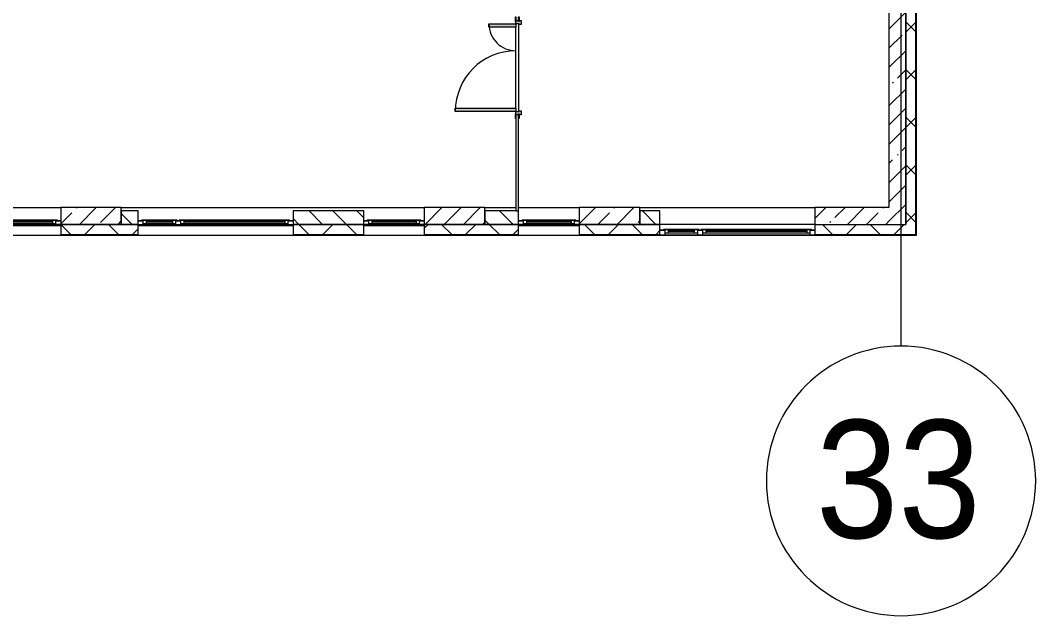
# Model space of a CAD drawing. Header units: millimetres. Extents: x 35524 to 235479, y -8553 to 29000.
# Drawn here: x 220399 to 235479, y -5906 to 2927 of the extents above; entities that cross this region are included whole.
import ezdxf

# ---------------------------------------------------------------- set-up
doc = ezdxf.new("R2010")
doc.units = ezdxf.units.MM
for name, color, linetype, lineweight, true_color in [('A-DOOR-2', 7, 'Continuous', 5, 0xaaaaaa), ('A-DOOR-3', 7, 'Continuous', 5, 0xe2e2e2), ('A-DOOR-FRAM-2', 7, 'Continuous', 5, 0xe2e2e2), ('A-DOOR-FRAM-3', 7, 'Continuous', 5, 0xaaaaaa)]:
    doc.layers.add(name, color=color, linetype=linetype, lineweight=lineweight, true_color=true_color)
for name, color, linetype, lineweight in [('A-GLAZ-2', 7, 'Continuous', 5), ('A-WALL', 7, 'Continuous', 9), ('A-WALL-6', 7, 'Continuous', 5), ('I-WALL-24', 7, 'Continuous', 5), ('S-COLS-1', 7, 'Continuous', 5), ('Оси', 7, 'Continuous', 9), ('Оси-1', 7, 'Continuous', 20)]:
    doc.layers.add(name, color=color, linetype=linetype, lineweight=lineweight)
doc.styles.add('Arial_1', font='arial.ttf', dxfattribs={"width": 0.9, "height": 1750})
pattern_1 = [(45, (108468.84, 0), (-353.5534, 353.5534), []), (135, (108468.84, 0), (-353.5534, -353.5534), [])]
pattern_2 = [(45, (108468.84, 0), (-285.1231, 285.1231), []), (45, (108753.96, 0), (-285.1231, 285.1231), [504.031, -100.806, 16.764, -84.042])]

# ---------------------------------------------------------------- blocks, each defined once
blk = doc.blocks.new('120_Окно_СКБ_2Ст_Фрамуга сверху - 120_Окно_СКБ_2Ст_2300х2500_h_ ДОО-19727959-3_4_2_птичка')
at = {"layer": 'A-GLAZ-2'}
for p, q in [((-1150, -127), (-1150, -57)), ((-1150, -57), (-1080, -57)), ((1150, -57), (-1150, -57)), ((-1080, -127), (-1150, -127)), ((-1150, -127), (-1100, -127)), ((-1080, -127), (-1100, -127)), ((-1100, -127), (-1100, -137)), ((-1100, -137), (540, -137)), ((540, -137), (-1100, -137)), ((-1080, -57), (-1080, -127)), ((-1080, -57), (1080, -57)), ((520, -87), (-1080, -87)), ((-1080, -87), (-1080, -127)), ((-1030, -137), (-1030, -87)), ((-1030, -107), (470, -107)), ((470, -117), (-1030, -117)), ((470, -137), (470, -87)), ((520, -127), (520, -57)), ((520, -57), (590, -57)), ((520, -127), (520, -87)), ((590, -127), (520, -127)), ((540, -127), (520, -127)), ((540, -127), (570, -127)), ((540, -127), (570, -127)), ((540, -137), (540, -127)), ((590, -127), (570, -127)), ((570, -127), (570, -137)), ((570, -137), (1100, -137)), ((1100, -137), (570, -137)), ((590, -57), (590, -127)), ((1080, -87), (590, -87)), ((590, -87), (590, -127)), ((640, -137), (640, -87)), ((640, -107), (1030, -107)), ((1030, -117), (640, -117)), ((1030, -137), (1030, -87)), ((1080, -127), (1080, -57)), ((1080, -57), (1150, -57)), ((1080, -127), (1080, -87)), ((1150, -127), (1080, -127)), ((1100, -127), (1080, -127)), ((1100, -127), (1150, -127)), ((1100, -137), (1100, -127)), ((1150, -57), (1150, -127))]:
    blk.add_line(p, q, dxfattribs=at)
blk = doc.blocks.new('120_Окно_СКБ_1Ст - 120_Окно_СКБ_1Ст 900х2500_h_ с форточкой-22876038-3_4_2_птичка')
at = {"layer": 'A-GLAZ-2'}
for p, q in [((-450, -127), (-450, -57)), ((-450, -57), (-380, -57)), ((450, -57), (-450, -57)), ((-380, -127), (-450, -127)), ((-450, -127), (-400, -127)), ((-380, -127), (-400, -127)), ((-400, -127), (-400, -137)), ((-400, -137), (400, -137)), ((400, -137), (-400, -137)), ((-380, -57), (-380, -127)), ((380, -87), (-380, -87)), ((-380, -87), (-380, -127)), ((-330, -137), (-330, -87)), ((-330, -107), (330, -107)), ((330, -117), (-330, -117)), ((330, -137), (330, -87)), ((380, -127), (380, -57)), ((380, -57), (450, -57)), ((380, -127), (380, -87)), ((450, -127), (380, -127)), ((400, -127), (380, -127)), ((400, -127), (450, -127)), ((400, -137), (400, -127)), ((450, -57), (450, -127))]:
    blk.add_line(p, q, dxfattribs=at)
blk = doc.blocks.new('120_Окно_СКБ_2Ст_Фрамуга сверху - 120_Окно_СКБ_2Ст_2300х2500_h_ ДОО-22877115-3_4_2_птичка')
at = {"layer": 'A-GLAZ-2'}
for p, q in [((-1150, 13), (-1150, 83)), ((-1150, 83), (-1080, 83)), ((1150, 83), (-1150, 83)), ((-1080, 13), (-1150, 13)), ((-1150, 13), (-1100, 13)), ((-1080, 13), (-1100, 13)), ((-1100, 13), (-1100, 3)), ((-1100, 3), (540, 3)), ((540, 3), (-1100, 3)), ((-1080, 83), (-1080, 13)), ((-1080, 83), (1080, 83)), ((520, 53), (-1080, 53)), ((-1080, 53), (-1080, 13)), ((-1030, 3), (-1030, 53)), ((-1030, 33), (470, 33)), ((470, 23), (-1030, 23)), ((470, 3), (470, 53)), ((520, 13), (520, 83)), ((520, 83), (590, 83)), ((520, 13), (520, 53)), ((590, 13), (520, 13)), ((540, 13), (520, 13)), ((540, 13), (570, 13)), ((540, 13), (570, 13)), ((540, 3), (540, 13)), ((590, 13), (570, 13)), ((570, 13), (570, 3)), ((570, 3), (1100, 3)), ((1100, 3), (570, 3)), ((590, 83), (590, 13)), ((1080, 53), (590, 53)), ((590, 53), (590, 13)), ((640, 3), (640, 53)), ((640, 33), (1030, 33)), ((1030, 23), (640, 23)), ((1030, 3), (1030, 53)), ((1080, 13), (1080, 83)), ((1080, 83), (1150, 83)), ((1080, 13), (1080, 53)), ((1150, 13), (1080, 13)), ((1100, 13), (1080, 13)), ((1100, 13), (1150, 13)), ((1100, 3), (1100, 13)), ((1150, 83), (1150, 13))]:
    blk.add_line(p, q, dxfattribs=at)
blk = doc.blocks.new('110_Дверь_СКБ_2Ст - Д-5_п__в составе перегородки _не входит в спец__-32680317-3_4_2_птичка')
at = {"layer": 'A-DOOR-3'}
h = blk.add_hatch(color=256, dxfattribs=at)
h.paths.add_polyline_path([(712, -20), (712, 60), (652, 60), (652, 30), (662, 30), (662, -20)])
h.paths.add_polyline_path([(-628, 60), (-688, 60), (-688, -20), (-638, -20), (-638, 30), (-628, 30)])
for points in [[(-588, -420), (-588, -20), (-638, -20), (-638, -420)], [(662, -920), (662, -20), (612, -20), (612, -920)]]:
    blk.add_hatch(color=256, dxfattribs=at).paths.add_polyline_path(points)
at = {"layer": 'A-DOOR-FRAM-2'}
for points in [[(-673, 28), (-743, 28), (-743, 20), (-673, 20)], [(767, 28), (697, 28), (697, 20), (767, 20)], [(-673, -20), (-743, -20), (-743, -28), (-673, -28)], [(767, -20), (697, -20), (697, -28), (767, -28)]]:
    blk.add_hatch(color=256, dxfattribs=at).paths.add_polyline_path(points)
at = {"layer": 'A-DOOR-2'}
for p, q in [((-638, -20), (-588, -20)), ((-638, -420), (-638, -20)), ((-588, -20), (-588, -420)), ((612, -20), (662, -20)), ((612, -920), (612, -20)), ((662, -20), (662, -920)), ((-588, -420), (-638, -420)), ((662, -920), (612, -920))]:
    blk.add_line(p, q, dxfattribs=at)
for centre, radius, start, end in [((-638, -20), 400, 270, 0), ((662, -20), 900, 180, 270)]:
    blk.add_arc(centre, radius, start, end, dxfattribs=at)
at = {"layer": 'A-DOOR-FRAM-3'}
for p, q in [((-743, 28), (-673, 28)), ((-743, 20), (-743, 28)), ((-673, 20), (-743, 20)), ((-688, 60), (-628, 60)), ((-688, -20), (-688, 60)), ((-688, 20), (-673, 20)), ((-688, 19), (-688, 20)), ((-673, 19), (-688, 19)), ((-673, 28), (-673, 20)), ((-673, 20), (-673, 19)), ((-638, 30), (-638, -20)), ((-628, 30), (-638, 30)), ((-628, 60), (-628, 30)), ((652, 60), (712, 60)), ((652, 30), (652, 60)), ((662, 30), (652, 30)), ((662, -20), (662, 30)), ((697, 20), (697, 28)), ((697, 28), (767, 28)), ((697, 19), (697, 20)), ((697, 20), (712, 20)), ((767, 20), (697, 20)), ((712, 19), (697, 19)), ((712, 60), (712, -20)), ((712, 20), (712, 19)), ((767, 28), (767, 20)), ((-743, -20), (-673, -20)), ((-743, -28), (-743, -20)), ((-673, -28), (-743, -28)), ((-638, -20), (-688, -20)), ((-673, -20), (-673, -28)), ((712, -20), (662, -20)), ((697, -28), (697, -20)), ((697, -20), (767, -20)), ((767, -28), (697, -28)), ((767, -20), (767, -28))]:
    blk.add_line(p, q, dxfattribs=at)
blk = doc.blocks.new('Ось сетки - D8-29747960-3_4_2_птичка')
at = {"layer": 'Оси-1'}
for start, end in [(360, 180), (180, 360)]:
    blk.add_arc((0, 0), 4, start, end, dxfattribs=at)

msp = doc.modelspace()

# ---------------------------------------------------------------- hatches: boundary and pattern name
at = {"layer": 'A-WALL-6'}
h = msp.add_hatch(dxfattribs=at)
h.set_pattern_fill('FP_102', color=256, style=0, pattern_type=2)
h.set_pattern_definition(pattern_1)
h.paths.add_polyline_path([(233548.8, -250), (233698.8, -250), (233698.8, 7700), (233548.8, 7700), (233548.8, -100)])
h.paths.add_polyline_path([(233698.8, 8900), (233698.8, 10820), (233548.8, 10820), (233548.8, 8900)])
h.paths.add_polyline_path([(233698.8, 13120), (233698.8, 21400), (233548.8, 21400), (233548.8, 13120)])
h = msp.add_hatch(dxfattribs=at)
h.set_pattern_fill('FP_100', color=256, style=0, pattern_type=2)
h.set_pattern_definition([(135, (108468.84, 0), (-176.7767, -176.7767), [])])
h.paths.add_polyline_path([(229598.8, -100), (229898.8, -100), (229898.8, 100), (229598.8, 100)])
h.paths.add_polyline_path([(220098.8, -100), (220098.8, 100), (219198.8, 100), (219198.8, -100), (219405.6, -100)])
h.paths.add_polyline_path([(217541.2, -100), (218298.8, -100), (218298.8, 100), (217398.8, 100), (217398.8, -100)])
h.paths.add_polyline_path([(227798.8, -100), (227795.4, 100), (227298.8, 100), (227298.8, -100), (227795.4, -100)])
h.paths.add_polyline_path([(221898.8, -100), (222148.8, -100), (222148.8, 100), (221898.8, 100)])
h.paths.add_polyline_path([(224448.8, -100), (225498.8, -100), (225498.8, 100), (224448.8, 100)])
h.paths.add_polyline_path([(211098.8, -100), (211348.8, -100), (211348.8, 100), (211098.8, 100)])
h.paths.add_polyline_path([(213648.8, -100), (214698.8, -100), (214698.8, 100), (213648.8, 100)])
h.paths.add_polyline_path([(210198.8, -100), (210198.8, 100), (209298.8, 100), (209298.8, -100), (210083.5, -100)])
h.paths.add_polyline_path([(202998.8, -100), (203248.8, -100), (203248.8, 100), (202998.8, 100), (202998.8, 56.5)])
h.paths.add_polyline_path([(205548.8, -100), (206598.8, -100), (206598.8, 100), (205548.8, 100)])
h.paths.add_polyline_path([(200398.8, -100), (201198.8, -100), (201198.8, 100), (200398.8, 100)])
h = msp.add_hatch(dxfattribs=at)
h.set_pattern_fill('FP_102', color=256, style=0, pattern_type=2)
h.set_pattern_definition(pattern_1)
h.paths.add_polyline_path([(232456.4, -250), (233548.8, -250), (233548.8, -100), (232198.8, -100), (232198.8, -250)])
h.paths.add_polyline_path([(228727.6, -250), (229898.8, -250), (229898.8, -100), (228698.8, -100), (228698.8, -250)])
h.paths.add_polyline_path([(218298.8, -250), (218298.8, -100), (217398.8, -100), (217398.8, -250), (217541.2, -250)])
h.paths.add_polyline_path([(216498.8, -250), (216498.8, -100), (215598.8, -100), (215598.8, -250), (215676.8, -250)])
h.paths.add_polyline_path([(219198.8, -250), (220098.8, -250), (220098.8, -100), (219198.8, -100)])
h.paths.add_polyline_path([(227798.8, -250), (227795.4, -100), (226398.8, -100), (226398.8, -250), (227795.4, -250)])
h.paths.add_polyline_path([(220998.8, -250), (222148.8, -250), (222148.8, -100), (220998.8, -100)])
h.paths.add_polyline_path([(224448.8, -250), (225498.8, -250), (225498.8, -100), (224448.8, -100)])
h.paths.add_polyline_path([(208398.8, -250), (208398.8, -100), (207498.8, -100), (207498.8, -250), (208219.1, -250)])
h.paths.add_polyline_path([(213812.3, -250), (214698.8, -250), (214698.8, -100), (213648.8, -100), (213648.8, -250)])
h.paths.add_polyline_path([(202998.8, -250), (203248.8, -250), (203248.8, -100), (202098.8, -100), (202098.8, -250), (202625.9, -250)])
h.paths.add_polyline_path([(209298.8, -250), (211348.8, -250), (211348.8, -100), (209298.8, -100)])
h.paths.add_polyline_path([(206598.8, -250), (206598.8, -100), (205548.8, -100), (205548.8, -250), (206354.7, -250)])
h.paths.add_polyline_path([(200761.5, -250), (201198.8, -250), (201198.8, -100), (200398.8, -100), (200398.8, -250)])
h.paths.add_polyline_path([(199498.8, -250), (199498.8, -100), (197678.8, -100), (197678.8, -250), (199363.2, -250)])
at = {"layer": 'I-WALL-24'}
h = msp.add_hatch(dxfattribs=at)
h.set_pattern_fill('FP_98', color=256, style=0, pattern_type=2)
h.set_pattern_definition(pattern_2)
h.paths.add_polyline_path([(233548.8, -100), (233548.8, 7700), (233298.8, 7700), (233298.8, -100)])
h = msp.add_hatch(dxfattribs=at)
h.set_pattern_fill('FP_98', color=256, style=0, pattern_type=2)
h.set_pattern_definition(pattern_2)
h.paths.add_polyline_path([(233298.8, -100), (233298.8, 150), (232198.8, 150), (232198.8, -100), (232456.4, -100)])
at = {"layer": 'S-COLS-1'}
h = msp.add_hatch(dxfattribs=at)
h.set_pattern_fill('FP_98', color=256, style=0, pattern_type=2)
h.set_pattern_definition(pattern_2)
h.paths.add_polyline_path([(221898.8, -100), (221898.8, 150), (220998.8, 150), (220998.8, -100), (221270, -100)])
h = msp.add_hatch(dxfattribs=at)
h.set_pattern_fill('FP_98', color=256, style=0, pattern_type=2)
h.set_pattern_definition(pattern_2)
h.paths.add_polyline_path([(227298.8, -100), (227298.8, 150), (226398.8, 150), (226398.8, -100), (226863.2, -100)])
h = msp.add_hatch(dxfattribs=at)
h.set_pattern_fill('FP_98', color=256, style=0, pattern_type=2)
h.set_pattern_definition(pattern_2)
h.paths.add_polyline_path([(229598.8, -100), (229598.8, 150), (228698.8, 150), (228698.8, -100), (228727.6, -100)])

# ---------------------------------------------------------------- linework, layer by layer
at = {"layer": 'A-WALL'}
for p, q in [((233698.8, -250), (233698.8, 7700)), ((233701.8, -253), (233701.8, 7700)), ((227758.8, 100), (227798.8, 100)), ((221898.8, -100), (222148.8, -100)), ((222148.8, -100), (221898.8, -100)), ((224448.8, -100), (225498.8, -100)), ((225498.8, -100), (224448.8, -100)), ((227298.8, -100), (227798.8, -100)), ((227798.8, -100), (227298.8, -100)), ((229598.8, -100), (229898.8, -100)), ((229898.8, -100), (229598.8, -100)), ((220998.8, -250), (222148.8, -250)), ((220998.8, -253), (222148.8, -253)), ((224448.8, -250), (225498.8, -250)), ((224448.8, -253), (225498.8, -253)), ((226398.8, -250), (227798.8, -250)), ((226398.8, -253), (227798.8, -253)), ((228698.8, -250), (229898.8, -250)), ((228698.8, -253), (229898.8, -253)), ((232198.8, -250), (233698.8, -250)), ((232198.8, -253), (233701.8, -253))]:
    msp.add_line(p, q, dxfattribs=at)
at = {"layer": 'A-WALL-6'}
for p, q in [((233548.8, 8900), (233548.8, -100)), ((233706.8, -258), (233706.8, 7700)), ((222148.8, 100), (221898.8, 100)), ((221898.8, 100), (221898.8, -100)), ((222148.8, -258), (222148.8, 100)), ((225498.8, 100), (224448.8, 100)), ((224448.8, 100), (224448.8, -258)), ((225498.8, -258), (225498.8, 100)), ((227758.8, 100), (227298.8, 100)), ((227298.8, 100), (227298.8, -100)), ((227798.8, -258), (227798.8, 100)), ((229898.8, 100), (229598.8, 100)), ((229598.8, 100), (229598.8, -100)), ((229898.8, -258), (229898.8, 100)), ((221898.8, -100), (220998.8, -100)), ((220998.8, -100), (220998.8, -258)), ((222148.8, -100), (224448.8, -100)), ((227298.8, -100), (226398.8, -100)), ((226398.8, -100), (226398.8, -258)), ((229598.8, -100), (228698.8, -100)), ((228698.8, -100), (228698.8, -258)), ((232198.8, -100), (232198.8, -258)), ((232198.8, -100), (233548.8, -100)), ((218298.8, -258), (233706.8, -258))]:
    msp.add_line(p, q, dxfattribs=at)
at = {"layer": 'I-WALL-24'}
for p, q in [((233298.8, 10000), (233298.8, 150)), ((233548.8, -100), (233548.8, 7700)), ((227798.8, 2875), (227798.8, 1575)), ((227758.8, 1625), (227758.8, 2825)), ((227758.8, 1470), (227758.8, 100)), ((227798.8, 100), (227798.8, 1470)), ((218218.8, 150), (220998.8, 150)), ((221898.8, 150), (226398.8, 150)), ((227298.8, 150), (227758.8, 150)), ((227798.8, 150), (228698.8, 150)), ((229598.8, 150), (232198.8, 150)), ((233298.8, 150), (232198.8, 150)), ((232198.8, 150), (232198.8, -100)), ((220998.8, -100), (220098.8, -100)), ((226398.8, -100), (225498.8, -100)), ((228698.8, -100), (227798.8, -100)), ((232198.8, -100), (229898.8, -100)), ((232198.8, -100), (233548.8, -100))]:
    msp.add_line(p, q, dxfattribs=at)
at = {"layer": 'S-COLS-1'}
for p, q in [((221898.8, 150), (220998.8, 150)), ((220998.8, 150), (220998.8, -100)), ((221898.8, 100), (221898.8, 150)), ((221898.8, -100), (221898.8, 100)), ((227298.8, 150), (226398.8, 150)), ((226398.8, 150), (226398.8, -100)), ((227298.8, 100), (227298.8, 150)), ((227298.8, -100), (227298.8, 100)), ((229598.8, 150), (228698.8, 150)), ((228698.8, 150), (228698.8, -100)), ((229598.8, 100), (229598.8, 150)), ((229598.8, -100), (229598.8, 100)), ((220998.8, -100), (221898.8, -100)), ((226398.8, -100), (227298.8, -100)), ((228698.8, -100), (229598.8, -100))]:
    msp.add_line(p, q, dxfattribs=at)
at = {"layer": 'Оси'}
msp.add_line((233478.8, -1906.3), (233478.8, 9979), dxfattribs=at)

# ---------------------------------------------------------------- block references
at = {"layer": 'A-DOOR-2', "rotation": 270}
msp.add_blockref('110_Дверь_СКБ_2Ст - Д-5_п__в составе перегородки _не входит в спец__-32680317-3_4_2_птичка', (227778.8, 2237.5), dxfattribs=at)
at = {"layer": 'A-GLAZ-2', "rotation": 180}
for name, p in [('120_Окно_СКБ_1Ст - 120_Окно_СКБ_1Ст 900х2500_h_ с форточкой-22876038-3_4_2_птичка', (220548.8, -175)), ('120_Окно_СКБ_2Ст_Фрамуга сверху - 120_Окно_СКБ_2Ст_2300х2500_h_ ДОО-19727959-3_4_2_птичка', (223298.8, -175)), ('120_Окно_СКБ_1Ст - 120_Окно_СКБ_1Ст 900х2500_h_ с форточкой-22876038-3_4_2_птичка', (225948.8, -175)), ('120_Окно_СКБ_1Ст - 120_Окно_СКБ_1Ст 900х2500_h_ с форточкой-22876038-3_4_2_птичка', (228248.8, -175)), ('120_Окно_СКБ_2Ст_Фрамуга сверху - 120_Окно_СКБ_2Ст_2300х2500_h_ ДОО-22877115-3_4_2_птичка', (231048.8, -175))]:
    msp.add_blockref(name, p, dxfattribs=at)
at = {"layer": 'Оси-1', "xscale": 499.9999999999995, "yscale": 499.9999999999995, "zscale": 499.9999999999995}
msp.add_blockref('Ось сетки - D8-29747960-3_4_2_птичка', (233478.8, -3906.3), dxfattribs=at)

# ---------------------------------------------------------------- texts
at = {"layer": 'Оси', "insert": (232215.8, -3003), "char_height": 1750, "width": 3030.379, "attachment_point": 1, "style": 'Arial_1'}
msp.add_mtext('33', dxfattribs=at)

doc.saveas('drawing.dxf')
